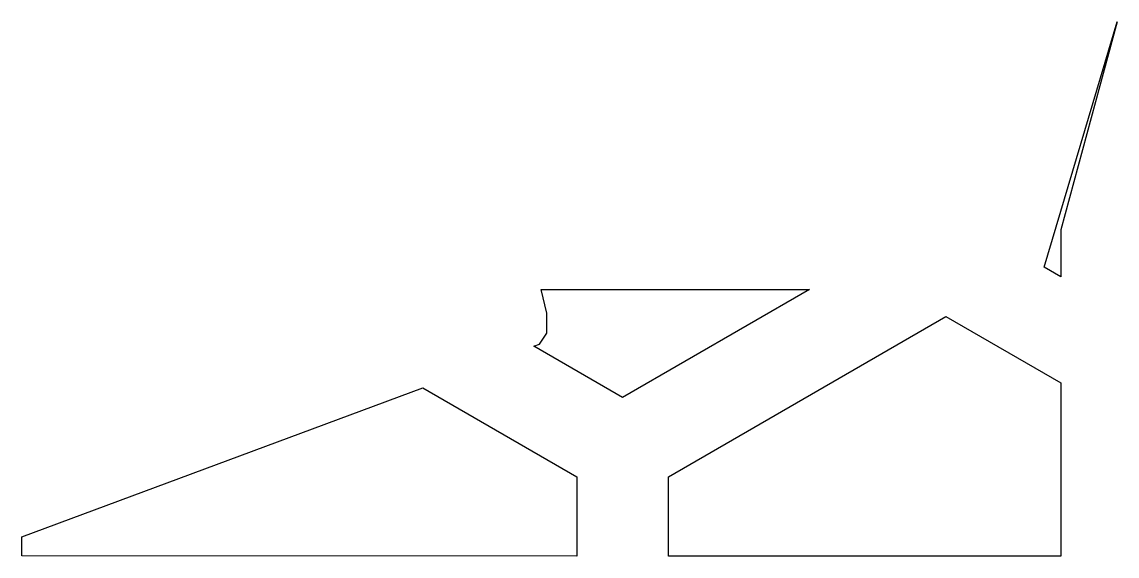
# Model space of a CAD drawing. Header units: millimetres. Extents: x -7.03 to -1.05, y 25.32 to 28.24.
import ezdxf

# ---------------------------------------------------------------- set-up
doc = ezdxf.new("R2010")
doc.units = ezdxf.units.MM

msp = doc.modelspace()

# ---------------------------------------------------------------- linework, layer by layer
for points in [[(-1.358, 27.104), (-1.358, 26.846), (-1.449, 26.899), (-1.05, 28.238), (-1.358, 27.104)], [(-4.205, 26.479), (-4.165, 26.539), (-4.165, 26.649), (-4.195, 26.778), (-2.73, 26.778), (-3.751, 26.189), (-4.235, 26.468), (-4.205, 26.479)], [(-1.358, 25.323), (-3.501, 25.323), (-3.501, 25.756), (-1.985, 26.631), (-1.358, 26.268), (-1.358, 25.323)], [(-7.032, 25.324), (-7.032, 25.428), (-4.843, 26.242), (-4.001, 25.756), (-4.001, 25.323), (-7.032, 25.324)]]:
    msp.add_lwpolyline(points, close=True)

doc.saveas('drawing.dxf')
